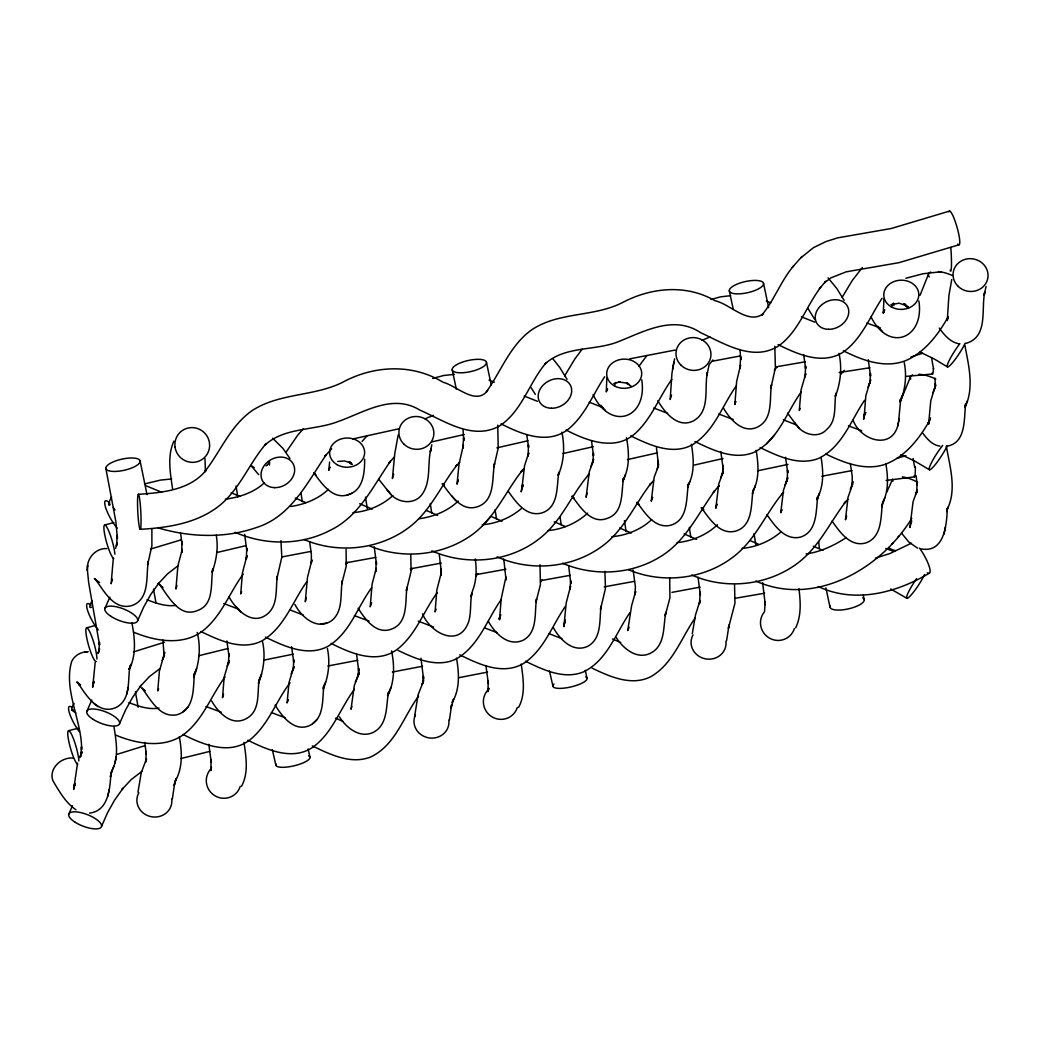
<?xml version="1.0" encoding="UTF-8"?>
<svg xmlns="http://www.w3.org/2000/svg" width="1040" height="1040" viewBox="0 0 1040 1040"><rect width="100%" height="100%" fill="white"/><g stroke="black" fill="none" stroke-linecap="round" stroke-linejoin="round"><path stroke-width="1.5" d="M364.663 459.108C364.637 471.627 363.727 488.943 349.895 494.078M87.347 569.426L88.647 582.517L99.554 645.099L99.45 642.382L98.917 651.963L99.528 648.674L98.813 651.105M87.529 566.345C88.01 556.725 96.967 547.794 106.834 548.639M204.984 458.614L205.426 471.341M329.602 462.007L328.835 470.353L330.018 467.051L328.952 469.001M269.399 465.075L269.646 461.877L267.579 464.672M113.139 768.092C118.794 755.105 116.103 740.506 114.023 727.051M864.266 415.675L865.839 395.694L870.636 379.743L870.012 383.006L870.441 373.49L870.532 376.168L868.27 359.723M898.586 421.798L900.731 398.905L900.107 402.168C905.307 389.636 906.958 375.96 904.228 362.531M80.418 684.723L76.843 681.902L79.69 685.295L78.728 684.073C86.736 696.306 98.813 715.156 115.999 707.512C131.43 699.634 127.387 679.978 130.039 665.86L129.415 669.162C136.461 654.693 134.914 638.183 131.872 622.882M920.946 548.873C944.398 553.436 946.738 524.849 947.31 508.3L946.686 511.576L948.012 507.182M521.937 488.046L524.576 465.621L528.762 452.803L528.138 456.066L528.463 444.795L528.554 447.356L526.786 434.915M89.596 813.111C108.615 810.862 109.85 788.58 110.968 773.63L110.357 776.854L112.099 770.484M137.969 792.155L141.232 772.772L146.484 758.758L145.873 762.021L146.198 751.53L146.302 754.182L144.768 742.443M172.38 798.72L174.837 782.132L174.226 785.408L176.28 778.492L174.941 781.677C183.04 768.105 182.026 751.673 179.335 736.697M414.57 716.677L418.093 694.772L423.475 681.304L422.136 684.476L423.579 679.796L422.968 683.059L423.462 676.169L423.566 679.055L420.979 658.255M449.488 719.745L451.633 704.782L451.009 708.032L453.505 699.283L452.153 702.468C460.122 689.104 459.121 672.919 456.508 658.19M113.321 558.35L111.124 583.752L112.463 579.189M674.596 358.8L671.944 373.321L670.189 399.503L671.125 396.227M692.289 633.62L695.539 614.822L700.102 600.392L699.491 603.668L700.206 592.215L700.31 594.971L698.035 577.2M726.609 640.601L729.014 625.014L728.403 628.264L734.955 603.2L734.552 584.844M658.528 465.79L654.16 477.243L651.248 501.202L652.639 497.38L651.95 498.966M95.186 662.48L92.69 687.245L93.795 681.33L92.651 685.607L94.003 682.396M81.692 751.465L80.756 756.353L81.497 746.785L81.601 749.567C81.978 720.434 63.128 690.014 71.695 661.427C74.581 655.187 81.445 651.625 88.166 651.703M126.906 693.966L128.115 687.505M500.149 616.434L499.525 619.723L501.189 598.845L505.934 576.992L506.038 580.008L503.776 559.026M488.488 688.376L487.877 691.639L488.267 680.953L488.358 683.657L485.979 665.873M672.529 369.265L673.14 366.028M673.231 365.482L673.855 362.206M853.125 420.329C860.769 441.22 893.698 450.879 898.404 422.734M843.414 350.818C863.694 361.075 888.693 370.097 910.364 358.397C926.952 349.258 938.717 333.593 947.856 317.382L947.271 320.606L948.909 295.529L951.756 279.5M930.111 418.86L928.603 424.203L930.761 400.868L935.558 384.943L934.947 388.193L935.337 383.37L935.441 386.334L934.908 378.157M944.086 534.196L944.71 530.881M944.827 530.218L945.425 527.007M897.767 426.062L899.184 418.613M107.887 796.107L109.122 789.62M114.972 763.074L116.207 756.613M398.19 434.928L394.81 453.401L392.405 478.543L393.653 474.253M431.821 444.769L430.391 451.672L431.002 448.409C426.946 463.905 431.795 482.3 421.161 495.599C412.464 505.544 396.058 502.411 388.973 492.128M77.558 763.126L73.658 789.438L74.828 783.302L73.593 788.255L74.932 785.07L74.113 786.344M708.968 365.339L706.81 375.648L707.421 372.411C703.989 388.31 710.593 410.462 694.07 420.537C678.301 429.208 664.963 412.828 657.787 400.699M986.05 286.455L984.152 295.295L984.763 292.032C980.967 309.439 988.546 336.843 966.069 343.356M210.587 770.276L211.406 767.299L210.795 770.562L211.159 759.564L211.25 762.255L208.806 744.289M115.622 548.379L117.091 542.659L116.48 545.922L117.273 535.444L117.39 538.33L115.895 521.859L105.859 468.442M355.368 682.045L358.839 673.868L354.289 685.607L351.026 709.267L351.871 706.446M391.56 650.936C394.654 665.834 394.654 681.629 387.907 695.513L388.531 692.224C385.905 706.004 388.115 724.685 373.399 732.303C359.853 738.816 346.359 727.844 339.404 716.82M80.626 755.417L81.38 753.064M211.666 700.96C218.478 712.998 232.167 727.103 246.909 718.25C260.338 710.736 257.205 693.134 259.064 680.251L258.453 683.488C263.64 670.137 265.694 655.746 262.496 641.511M947.882 317.343L946.933 320.216L948.285 317.018M754.065 488.527L753.012 491.049C759.72 478.491 758.368 463.762 756.132 450.242M291.577 646.75L293.774 662.324L293.683 659.685L293.267 669.695L293.878 666.419L289.003 682.604L287.079 702.923L288.418 699.751M657.189 468.962L658.554 464.048L657.943 467.285L658.242 460.603L658.359 463.424L656.409 447.564M357.5 677.04L358.917 671.931L358.306 675.155L358.605 668.148L358.709 670.956L356.577 654.095M144.183 690.235L145.106 690.794L141.687 687.83C150.683 699.27 159.64 718.536 177.307 714.675C194.675 709.228 193.167 688.805 194.311 674.219L193.7 677.443C199.394 663.143 200.967 647.582 197.21 632.411M928.447 274.313L920.062 295.269M786.344 481.793L787.293 479.57L783.484 490.1L780.754 512.746L781.638 510.64M883.441 500.812L882.479 503.061C888.953 490.958 888.004 476.736 885.846 463.658M592.28 463.333L593.229 461.11L589.329 471.627L586.092 497.263L587.132 493.064M910.39 377.156L900.406 401.18M946.439 446.29C966.394 443.365 963.807 419.12 965.627 404.183L965.003 407.459C974.402 387.712 968.695 365.495 964.808 345.072M624 477.854L623.077 480.038C630.136 467.064 628.966 451.737 626.509 437.697M162.942 640.133L164.086 655.629L164.684 652.418L159.406 671.112L157.742 690.911L158.639 688.805M275.106 705.094C282.191 716.56 294.32 732.459 309.699 725.504C324.662 718.094 322.088 699.621 323.882 685.789L323.271 689.039C328.588 676.208 330.278 662.22 327.392 648.479M722.241 474.279L723.268 471.848L718.796 483.769L715.806 508.274L717.119 504.166L716.222 505.427M226.863 640.991L229.034 656.5L228.93 653.822L228.332 664.326L228.956 661.024L224.159 677.157L222.508 697.697L223.535 694.304M851.708 486.304L852.644 484.107L848.003 497.419L845.455 519.766L846.638 516.204M689.689 481.65L687.778 487.149L688.402 483.873C686.075 498.29 688.519 519.61 671.008 525.161C654.966 529.308 645.138 513.084 636.961 502.281L639.093 504.699L637.429 502.84M818.064 496.34L817.154 498.485C824.031 485.979 823.368 471.224 821.106 457.587M915.46 494.624L917.241 489.619L916.617 492.921L917.15 482.326L917.241 484.978L916.097 475.657M98.202 652.743L99.242 650.234L97.903 653.406M130.026 666.978L129.012 669.409L131.365 663.793M228.436 662.974L229.411 660.595L227.097 666.146M260.234 677.261L259.22 679.718L261.573 674.089M869.336 383.968L870.272 381.719L867.997 387.14M901.056 398.463L900.146 400.647L902.395 395.278M324.233 685.191L323.297 687.427L325.572 682.019M112.788 768.898L110.747 773.656L114.127 765.739M292.5 670.748L293.462 668.447L291.161 673.92M163.566 657.254L164.476 655.07L162.214 660.439M195.286 671.762L194.337 673.998L196.625 668.59M934.297 389.48L935.22 387.27L932.958 392.652M966.004 403.988L965.081 406.185L967.343 400.816M173.862 441.181C167.076 456.118 170.287 473.122 172.562 488.696M79.69 757.666L81.965 752.258L79.963 756.938M241.618 591.812L240.734 593.918L242.437 572.962L246.935 555.633L246.324 558.896L246.766 548.171L246.87 550.823L244.608 534.339M388.856 692.367L387.53 695.526L390.975 687.388M614.458 385.541L615.797 382.382M487.656 691.405L489.268 688.48M688.35 484.835C694.967 472.355 693.615 457.73 691.379 444.314M629.122 627.302L627.77 630.487L631.579 605.826L635.648 591.461L635.037 594.685L635.388 586.664L633.113 569.998M800.176 408.382L799.292 410.501L801.021 390.039L805.753 373.646L805.129 376.922L805.558 365.924L805.649 368.511L803.634 354.523M891.553 306.592L892.892 303.42M795.665 627.861C801.554 615.706 800.514 601.692 798.954 588.679M916.812 491.452L913.055 501.774L909.883 527.449L911.391 522.067M946.673 510.354C957.333 490.373 949.845 467.155 946.387 446.316M176.982 585.442L175.916 589.043L177.905 565.76L182.273 549.367L181.662 552.617L181.987 541.892L182.078 544.505L180.57 533M436.085 609.167L435.11 611.897L436.8 590.278L441.376 572.338L440.765 575.562L441.168 568.62L441.272 571.48L439.296 554.541M521.885 488.345L523.211 485.225L522.067 487.409M565.409 621.244L564.512 623.337L565.188 619.931L563.888 626.665L566.176 603.096L570.57 586.118L569.959 589.394L570.687 580.71L570.791 583.57L568.659 565.734M735.8 401.83L734.903 403.923L735.488 401.18L734.877 404.404L736.645 381.472L740.545 365.092L739.921 368.355L740.688 356.707L740.792 359.528L739.973 349.57M720.889 477.451L723.372 469.664L722.761 472.888L722.943 465.257L723.034 467.974L720.824 451.659M755.404 485.355L752.427 493.61L753.051 490.334C750.867 504.465 753.168 525.174 736.307 530.92C719.823 535.795 709.748 518.778 701.337 507.793L703.469 510.224L701.831 508.443M785.018 484.965L787.761 477.594L787.15 480.883L787.605 470.054L787.696 472.68L785.499 457.262M819.403 493.155L817.128 499.876L817.739 496.613C815.88 510.77 817.505 531.323 800.787 537.043C784.953 541.008 774.878 525.746 766.922 514.748M864.227 415.896L865.878 412.568M306.267 597.753L305.292 601.731L307.45 577.486L311.935 559.923L311.285 563.173L311.389 554.177L309.66 541.996M500.383 615.823L499.005 619.047L500.851 614.757M590.941 466.505L593.58 459.173L592.956 462.436L593.411 453.05L593.502 455.754L591.5 440.739M625.339 474.682L622.947 481.468L623.571 478.192C621.062 492.024 624.091 512.577 607.516 518.271C591.318 524.914 580.229 507.039 572.104 496.184L574.236 498.602L572.286 496.392M850.369 489.489L852.878 481.598L852.267 484.822L852.215 476.125L850.304 463.489M884.78 497.64L881.686 507L882.297 503.763C880.815 517.855 881.907 537.693 865.332 543.088C849.823 546.923 839.826 531.895 832.065 521.105M930.553 417.833L928.096 423.553L929.227 420.927M86.723 711.594L91.793 700.05M68.653 814.437L72.462 805.779M119.626 723.45L125.502 710.099L132.704 697.19L141.115 685.373L139.724 686.946L149.383 676.637L159.887 668.603M101.569 826.293L107.432 812.942L114.634 800.033L123.045 788.229L121.667 789.789L131.313 779.48L141.817 771.446M104.78 608.738L109.876 597.194M137.683 620.594L143.559 607.295L150.787 594.425L159.224 582.634L157.833 584.194L167.531 573.859L178.061 565.734M241.527 786.279C248.82 772.85 246.077 756.795 243.997 742.391M886.834 491.985L892.632 479.141A17.524 6.162 21.2 0 0 892.97 481.078M518.596 707.395C525.824 694.148 523.224 678.314 521.183 664.079M910.728 523.237L911.833 521.027M883.623 311.597L884.663 309.751L883.337 312.897L883.896 299.052M606.541 390.507L607.568 388.687L606.307 391.872L606.814 377.975M564.668 375.843L574.99 358.748L582.192 349.18M842.166 297.284L852.254 280.488L862.355 267.553M670.891 396.331L671.567 395.174M370.877 603.876L371.605 602.667L370.227 606.788L372.06 584.246L376.233 568.373L375.609 571.662L376.376 561.561L376.467 564.33L374.231 546.741M457.548 481.286L458.341 479.986L457.015 484.185L459.004 464.282L463.385 444.977L462.761 448.253L463.645 437.645L463.762 440.544L463.047 429.988M928.876 421.863C918.502 439.66 904.67 457.249 884.65 464.49C864.682 471.029 843.869 462.735 825.916 454.064M882.076 298.272C870.129 316.446 862.004 338.182 844.012 351.559C823.277 365.651 797.979 354.51 778.076 344.578M911.794 518.271C880.958 569.101 814.346 607.373 755.755 581.022M604.656 376.766C592.631 394.849 584.714 416.559 566.995 430.183C546.494 444.743 520.962 433.94 501.085 423.891M864.526 400.335C850.746 420.706 841.984 447.642 818.038 458.64C798.33 465.946 777.764 456.027 760.123 447.564M286.039 452.218L297.778 435.071L303.368 428.831M565.175 606.671C551.759 626.08 543.751 650.689 522.912 663.845C502.242 675.298 478.868 664.235 459.758 654.836M629.746 612.898C615.771 633.204 607.347 660.023 583.856 671.749C564.187 679.991 543.218 669.812 525.512 661.258M780.832 511.485L782.08 509.6M695.383 617.708C681.148 637.78 673.166 663.936 650.663 676.767C631.423 686.361 609.869 676.676 592.137 668.161M306.592 581.971C292.344 601.952 284.245 627.874 261.989 640.848C241.878 651.053 219.388 640.38 200.876 631.527M501.332 599.417C487.058 619.45 479.115 645.502 456.846 658.58C437.645 668.538 415.818 658.931 398.021 650.364M671.827 379.392C659.204 396.955 651.742 418.288 635.531 433.16C615.537 451.672 586.924 440.96 566.046 429.988M736.372 385.788C722.072 405.743 714.181 431.652 692.133 444.925C672.035 455.585 649.246 444.821 630.656 435.864M638.885 366.275L646.971 355.459M801.229 391.924C786.409 412.49 778.154 440.401 753.922 452.361C734.006 460.473 712.907 450.125 694.967 441.558M958.893 244.829L899.028 262.652L846.196 271.83L830.83 277.901L824.642 282.646L825.929 281.19C807.781 300.417 801.281 328.588 779.831 345.046C754.182 362.791 724.607 343.733 700.518 332.618C673.751 314.795 644.501 331.279 618.67 341.562C594.867 351.221 564.967 345.592 545.064 363.935L546.403 362.44C529.061 382.447 522.327 411.073 499.304 426.127C472.316 440.739 444.392 420.706 419.887 410.124C392.574 393.276 364.039 412.412 338.026 421.577C314.067 430.82 284.44 427.011 264.602 445.354L265.928 443.859C248.781 463.84 239.473 490.178 218.14 506.649C195.949 523.549 167.297 527.8 140.192 529.321A17.524 1.495 87 0 1 137.54 502.827A17.524 1.495 87 0 1 140.166 503.321A17.524 1.495 87 0 1 140.192 529.321M793.611 265.876C780.858 280.93 774.306 300.144 761.722 315.276L763.048 313.781C748.371 325.039 729.755 303.888 715.065 300.742C686.036 283.972 651.066 287.43 622.284 302.666C593.762 317.148 559.13 311.688 531.986 329.628C510.146 344.981 501.215 371.098 486.252 392.067L487.63 390.507C476.008 406.055 456.261 385.489 443.118 382.278C411.866 363.22 373.282 365.391 341.822 382.707C313.248 396.5 279.11 393.029 252.07 410.631C230.243 425.906 220.506 451.581 204.594 471.926L205.972 470.379C189.813 490.217 162.149 492.687 138.411 494.325M371.657 587.743C357.24 607.295 349.687 633.594 327.704 646.464C307.333 657.111 284.18 646.217 265.369 637.091M354.38 689.325C340.21 708.357 332.657 732.875 312.806 747.266C292.591 761.02 267.345 749.931 247.897 740.233M290.043 682.747C275.847 701.311 268.398 725.179 249.6 740.09C229.216 755.469 203.034 744.601 182.975 734.435M437.281 592.579C423.54 611.195 415.974 634.829 397.15 649.415C376.909 664.417 350.922 653.432 331.11 643.396M243.204 574.132C229.762 592.345 221.936 614.991 204.113 629.811C184.21 646.321 155.766 641.42 133.757 632.229M418.639 696.046C403.429 716.638 395.499 745.147 370.773 756.951C350.935 764.816 330.109 754.429 312.325 745.901M225.043 676.949C211.562 695.11 203.827 717.756 186.069 732.615C166.218 749.203 137.722 744.302 115.7 735.098M369.72 545.987C401.934 559.351 440.336 556.023 469.404 536.601C493.87 520.481 504.868 492.258 522.535 470.106L521.183 471.64L524.264 468.494M540.54 582.036L542.438 579.553M475.943 575.965L477.789 573.677M709.228 364.533L712.946 359.957M774.319 370.201L777.179 366.782M362.089 441.467L367.12 435.695M345.969 564.421L347.815 562.328M800.683 257.946L813.501 247.637L825.942 241.579L837.733 237.848L891.319 228.488L949.585 211.081M819.325 288.678L820.729 287.092M766.714 443.716L774.423 435.084M411.008 569.985L412.386 568.425M587.639 475.761L588.965 474.266C572.182 493.532 562.783 518.557 543.179 535.548C513.045 561.847 468.039 566.891 431.834 550.849M717.756 487.279L719.069 485.784L713.297 492.362L714.688 490.802C697.879 513.903 685.555 541.736 660.01 556.907C630.981 574.717 593.749 576.628 562.601 563.264M840.892 374.101L844.285 370.331M847.808 499.317L844.298 503.269L845.689 501.709C830.167 522.132 819.169 546.585 798.421 562.601C768.43 585.481 726.232 590.343 691.795 575.016M891.813 544.115L893.152 542.62M897.624 537.563L899.002 536.016M792.207 267.462L801.97 256.49M331.604 448.773L324.688 456.547L326.079 454.974C307.164 482.703 290.927 516.919 256.165 527.618C224.692 538.603 189.826 537.264 158.132 527.904M482.625 525.59L490.451 516.841M394.342 457.028L389.064 462.865L390.455 461.279C372.996 486.122 359.32 516.204 330.525 530.153C301.145 545.649 265.213 545.532 235.027 532.272M653.64 480.532L649.532 485.004L650.91 483.444C635.102 503.906 624.689 528.879 603.746 545.025C573.781 568.1 531.479 572.247 497.133 556.855M459.771 462.176L455.754 466.44L457.119 464.906C441.168 485.16 430.976 510.172 410.254 526.461C380.536 549.653 338.39 554.346 303.927 539.474M783.666 492.362L781.56 494.442L782.899 492.934C766.415 512.551 756.548 537.42 736.619 554.216C707.031 579.111 663.741 584.662 628.329 569.66M651.69 519.61C640.952 529.685 626.431 535.47 611.832 536.705M717.457 524.745C706.563 535.041 692.003 541.177 677.131 542.581M312.507 723.749L317.226 719.316M183.027 711.802L187.902 707.278M458.211 501.046C447.759 511.186 433.576 516.698 419.328 518.713M328.458 489.333C318.201 499.031 304.538 504.517 290.693 506.48M392.886 495.599C381.979 505.505 367.614 511.498 352.95 512.642M264.147 482.989C253.617 492.752 239.33 497.263 225.355 499.213M587.639 513.162C576.888 523.029 562.783 529.295 548.249 530.556M781.378 531.57C770.484 541.086 756.483 547.105 742.079 548.405M521.3 508.651C510.367 517.946 496.561 523.536 482.274 524.797M266.019 465.842L267.098 465.101M846.391 537.498C834.223 545.506 820.638 551.889 806.117 553.982M911.352 543.205L890.045 553.501L875.381 558.142M929.032 573.326C896.207 592.943 854.451 603.772 818.324 586.547M424.996 418.821L433.433 415.311M702 340.314L710.047 336.96M313.846 472.901L315.887 475.228L313.755 472.81C321.932 483.782 333.242 500.76 349.245 494.325M613.834 383.539L620.009 381.823L618.618 382.044L625.391 382.863L628.563 384.319L626.561 382.837L631.371 386.386M346.983 495.196L352.144 493.194M890.929 304.629L899.119 303.199L905.684 305.409L908.492 307.476L903.643 303.914L905.684 305.409M294.827 604.357C301.691 617.474 317.564 631.241 332.293 620.165C343.538 610.272 339.963 593.931 342.329 580.723L341.705 583.999L346.242 566.189L346.099 549.393M164.463 642.239L133.445 651.924M144.612 745.758L117.494 754.221M180.635 540.007L150.605 549.042M144.482 483.938L160.537 480.077L171.717 478.985M922.597 353.288L910.884 357.006M905.84 278.252L923.065 273.754L941.278 271.726M896.727 458.458L905.918 455.65M464.204 434.525L431.964 441.857M227.877 648.544L198.822 655.707M209.82 751.387L180.765 758.563M593.463 446.641L562.991 453.531M710.996 299.507L720.148 296.933L730.639 295.646M787.982 464.412L757.679 470.782M86.71 627.822L94.952 625.573M245.518 545.753L216.684 552.578M657.566 452.816L627.393 459.589M432.679 378.443L443.924 375.44L454.415 374.374M104.78 524.966L113.828 522.561M527.904 440.765L496.886 447.85M398.606 428.87L352.807 438.945M722.956 458.536L694.291 465.075M68.653 730.665L77.753 728.312M634.556 581.321L604.227 586.859M441.35 563.069L410.267 568.867M422.539 666.263L392.366 672.035M886.08 480.441L914.485 476.853M357.786 660.27L327.847 666.016M293.228 654.173L264.459 660.023M375.739 557.414L346.099 562.809M570.323 575.289L540.8 580.645M675.155 350.051L629.499 358.891M487.565 672.087L459.134 677.638M739.83 356.031L712.426 361.205M805.233 361.803L775.892 366.873M310.856 551.408L282.282 556.881M764.595 593.216L734.838 598.351M700.167 587.106L671.944 592.371M852.033 470.574L821.899 476.242M505.895 569.218L476.398 574.587M869.96 367.744L839.098 372.515M337.805 461.461L344.461 460.928L351.065 463.138L349.154 462.176L351.91 464.217L349.661 462.046L351.806 464.503L349.401 461.643M320.554 624.104L323.336 623.623M323.817 623.506L326.599 623.025M158.99 708.084C148.694 709.904 138.437 706.225 128.921 702.637M175.695 605.397C165.828 606.749 156.078 603.174 146.965 599.768M906.633 376.337L932.555 374.01M84.708 652.054L85.553 651.963M86.489 651.833L87.334 651.742M939.913 446.108C932.334 445.224 927.199 438.906 922.818 433.29M959.413 343.889C950.495 342.459 944.268 335.036 939.289 328.081M369.083 621.114L354.419 615.654M285.428 717.86L271.427 712.569M221.234 712.205L205.946 706.511M880.399 327.964L866.853 323.024M733.161 419.471L718.705 413.998M667.524 413.296L653.731 407.979M238.94 609.323L223.756 603.538M433.641 627.081L418.236 621.127M861.744 430.768L848.445 425.867M497.432 632.788L485.147 628.095M561.964 638.716L548.756 633.555M796.679 425.035L783.315 419.796M537.485 401.297L524.147 396.058M602.095 407.238L589.16 402.155M814.801 322.153L801.411 316.849M303.199 615.004L289.887 609.869M161.655 492.245L145.73 485.654M885.755 548.483L893.256 551.265M766.324 301.054L770.731 302.796M489.021 380.081L494.325 382.226M372.216 509.119L359.684 503.776M620.711 642.538L612.482 638.989M98.852 582.101L99.658 582.452M239.733 496.366L231.218 492.752M565.383 526.578L554.268 521.742M426.166 510.406L437.684 515.372M295.256 498.082L305.643 502.554M822.926 550.381L813.28 546.195M619.619 527.995L631.28 533.039M490.88 516.36L501.982 521.196M335.556 718.185L342.836 721.344M684.099 533.91L696.579 539.344M900.952 454.558L914.836 461.136L929.474 469.781M750.009 540.514L758.329 544.18M162.123 587.275L162.955 587.652L159.406 584.467C168.532 596.037 179.14 618.384 197.483 610.532C214.669 604.526 210.353 583.18 212.784 568.997L212.16 572.26C216.32 560.365 218.53 547.742 216.229 535.158M917.579 548.119L908.882 542.1L901.524 533.104M254.267 467.623L250.991 465.595L258.687 474.643M920.062 352.066L934.206 358.969L947.531 366.925M890.734 588.991L906.893 598.338M98.306 581.737L94.367 578.487L97.149 581.308L95.004 578.877C104.065 590.59 113.555 610.662 131.755 605.618C150.033 599.261 145.938 576.615 148.213 561.574L147.589 564.824L151.892 545.74L151.879 529.165M72.124 710.333L75.868 712.946M701.428 507.962L703.729 509.574L701.909 508.222M871.104 317.044C888.849 353.028 924.807 338.351 918.866 300.924M797.277 426.036C804.05 435.071 818.948 438.594 826.982 429.169C837.252 420.277 833.833 405.171 835.926 393.185L835.315 396.422C840.671 382.72 842.192 367.874 838.994 353.34M593.112 394.667C610.558 431.314 647.595 418.834 641.784 379.847M229.086 596.986C235.95 609.466 251.316 625.508 266.188 614.952C278.59 605.969 275.431 589.303 277.329 576.082L276.718 579.319L281.827 557.063L280.93 540.644M444.158 485.134L442.195 483.886M272.649 438.243L282.88 448.318L289.926 458.471M75.959 809.77C66.248 803.205 60.125 792.792 54.21 782.938A17.524 14.456 -30 0 1 55.367 766.207A17.524 14.456 -30 0 1 72.813 758.017M96.161 705.211L98.098 706.667M93.431 703.196L95.303 704.6M442.442 484.016C450.905 494.962 461.344 512.395 477.763 506.662C495.443 500.422 491.803 478.153 494.533 463.567L493.909 466.843L498.212 448.058L497.744 425.178M828.061 277.888L836.706 288.366L844.155 300.443M904.917 304.291L908.544 308.412L906.36 305.929M627.835 383.214L629.278 384.852M238.927 609.869L241.124 612.365M877.851 326.339L879.97 328.744M880.36 329.16L882.544 331.63M787.54 413.153L796.523 425.139M600.769 405.275L602.888 407.68M603.278 408.083L605.449 410.553M553.033 358.969L559.624 367.289L567.073 379.366M451.646 495.859L456.014 500.799M378.729 479.206L388.687 491.79M235.911 606.476L238.017 608.868M386.568 489.385L391.144 494.598M794.417 422.747L799.461 428.519M508.248 491.283C516.113 502.333 526.435 517.4 542.217 512.85C558.987 507.026 556.517 486.395 558.831 472.173L558.207 475.436C564.057 461.786 564.902 446.732 561.886 432.185M904.644 303.693L906.308 305.89M616.161 637.416C623.233 648.817 637.624 660.504 651.378 652.756C665.587 644.67 663.091 626.132 665.821 612.391L665.197 615.667L669.929 597.805L669.682 577.928M358.072 608.244C365.17 619.177 375.869 634.66 391.092 629.265C408.434 623.272 405.002 601.783 406.952 587.405L406.341 590.655L411.073 571.545L410.774 554.658M553.436 627.861C560.157 639.704 573.04 653.172 587.847 646.269C602.069 638.261 599.196 619.931 601.081 606.203L600.47 609.44L605.488 588.354L604.89 571.324M488.345 621.374C495.196 633.594 508.326 647.192 523.523 640.068C537.927 631.709 534.287 612.898 536.536 598.975L535.925 602.225L540.41 584.766L540.007 564.707M422.539 613.821C430.222 633.061 459.55 648.739 468.754 621.374C471.926 610.467 469.17 598.598 473.551 588.003C476.619 578.656 476.567 568.646 475.306 558.974M723.554 408.2C730.34 420.03 743.821 434.824 758.68 426.452C773.357 418.015 769.223 398.671 771.537 384.631L770.926 387.881L775.372 367.887L774.826 346.268M807.976 308.438L814.944 319.748M530.881 387.361L535.353 394.355M585.234 670.28L587.093 678.353M552.929 686.166L549.458 670.826M308.1 748.956L310.011 757.276M275.847 765.076L272.363 749.697M863.187 594.919L864.214 599.612M763.542 283.413A17.524 5.681 -12.6 0 1 738.686 293.865A17.524 5.681 -12.6 0 1 737.048 284.154A17.524 5.681 -12.6 0 1 763.542 283.413L768.664 307.723M829.972 607.074L825.929 587.86M729.3 290.875L733.122 308.659M486.46 362.336A17.524 5.681 -12.6 0 1 461.604 372.788A17.524 5.681 -12.6 0 1 459.966 363.064A17.524 5.681 -12.6 0 1 486.46 362.336L491.283 385.19M452.218 369.798L456.339 389.181M140.101 460.98A17.524 5.681 -12.6 0 1 115.245 471.432A17.524 5.681 -12.6 0 1 113.607 461.721A17.524 5.681 -12.6 0 1 140.101 460.98L147.004 494.611M138.164 707.239L135.382 691.821M931.515 357.604L933.582 369.031M155.974 602.888L153.491 589.082M913.055 458.471L914.667 467.142M237.809 497.042L236.028 486.018M496.561 519.181L495.066 509.756M302.367 501.761L300.989 493.09M755.755 544.453L754.026 533.533M561.301 525.044L559.962 516.646M367.315 508.729L365.495 497.12M626.171 531.726L624.442 520.611M762.619 582.621L765.284 604.643L765.18 601.796L764.53 611.702A17.524 17.212 45.2 0 0 769.47 638.144A17.524 17.212 45.2 0 0 794.43 628.472M690.82 537.147L689.299 527.358M430.261 503.555L431.73 512.85M893.568 303.108L893.88 305.591M818.675 541.567L819.351 547.755M948.922 211.757A17.524 2.886 74.1 0 1 957.294 228.15A17.524 2.886 74.1 0 1 957.775 244.036M110.201 504.712A17.524 2.613 -56.9 0 1 111.566 496.925M950.807 247.494A17.524 1.495 87 0 1 951.444 265.798A17.524 1.495 87 0 1 950.118 270.27M117.208 528.112A17.524 4.108 60.9 0 1 105.469 507.013A17.524 4.108 60.9 0 1 109.837 503.217M113.347 507.494A17.524 4.108 60.9 0 1 115.037 509.964M929.227 276.939A17.524 6.214 17.8 0 1 930.826 272.038M938.47 271.57A17.524 6.214 17.8 0 1 952.38 275.509M113.763 558.623A17.524 2.886 74.1 0 1 105.053 536.185A17.524 2.886 74.1 0 1 107.185 527.735A17.524 2.886 74.1 0 1 114.894 554.177M965.185 343.148A17.524 2.613 -56.9 0 1 952.393 362.895A17.524 2.613 -56.9 0 1 947.934 363.363A17.524 2.613 -56.9 0 1 959.855 343.694M91.533 607.126A17.524 2.925 -53.8 0 1 92.17 600.639M933.387 368.225A17.524 1.495 87 0 1 932.061 373.113M98.267 629.928A17.524 4.108 60.9 0 1 87.412 609.882A17.524 4.108 60.9 0 1 90.935 605.267M910.741 379.054A17.524 6.214 17.8 0 1 912.756 374.894M918.879 374.283A17.524 6.214 17.8 0 1 935.805 379.067M96.304 661.492A17.524 2.886 74.1 0 1 87.23 640.12A17.524 2.886 74.1 0 1 89.44 631.189A17.524 2.886 74.1 0 1 96.915 659.009M947.115 445.991A17.524 2.613 -56.9 0 1 934.05 466.063A17.524 2.613 -56.9 0 1 930.124 465.569A17.524 2.613 -56.9 0 1 942.669 445.432M73.463 709.982A17.524 2.925 -53.8 0 1 74.1 703.495M915.343 466.583A17.524 1.495 87 0 1 913.991 475.969M79.313 731.653A17.524 4.108 60.9 0 1 69.355 712.764A17.524 4.108 60.9 0 1 72.098 707.447M902.486 476.866A17.524 6.162 21.2 0 1 917.605 482.313M77.649 764.322A17.524 2.886 74.1 0 1 68.809 741.364A17.524 2.886 74.1 0 1 71.396 734.058A17.524 2.886 74.1 0 1 78.832 760.942M919.399 548.067A17.524 4.108 60.9 0 1 929.149 566.306A17.524 4.108 60.9 0 1 927.329 572.78M924.547 574.548A17.524 2.613 -56.9 0 1 907.66 598.169A17.524 2.613 -56.9 0 1 916.565 578.669M171.743 798.993A17.524 16.367 10 0 1 151.281 816.712A17.524 16.367 10 0 1 138.866 792.727M240.253 786.305A17.524 17.212 45.2 0 1 215.293 795.99A17.524 17.212 45.2 0 1 210.431 769.405M308.568 755.82A17.524 4.771 -13.2 0 1 295.165 765.544A17.524 4.771 -13.2 0 1 276.029 764.075M448.825 720.07A17.524 16.367 10 0 1 428.961 737.893A17.524 16.367 10 0 1 415.441 714.805M517.348 707.382A17.524 17.212 45.2 0 1 492.388 717.067A17.524 17.212 45.2 0 1 487.513 690.482M585.65 676.897A17.524 4.771 -13.2 0 1 570.518 687.037A17.524 4.771 -13.2 0 1 553.982 684.021M725.907 641.147A17.524 16.367 10 0 1 705.458 658.866A17.524 16.367 10 0 1 693.03 634.894M862.693 597.818A17.524 5.681 -12.6 0 1 849.537 608.608A17.524 5.681 -12.6 0 1 830.128 605.904M895.375 550.602A17.524 14.612 -1.3 0 1 889.07 547.95M87.568 565.513L87.308 570.154L87.568 565.513M471.692 593.45L471.081 596.7L471.809 593.476M522.548 484.848L521.248 491.66L522.548 484.848M884.013 309.712L883.402 312.923L884.013 309.712M864.877 412.49L863.59 419.224L864.877 412.49M110.877 616.304A17.524 6.162 21.2 0 0 137.527 621.127A17.524 6.162 21.2 0 0 115.31 606.58A17.524 6.162 21.2 0 0 110.877 616.304M92.807 719.147A17.524 6.162 21.2 0 0 119.457 723.97A17.524 6.162 21.2 0 0 97.24 709.423A17.524 6.162 21.2 0 0 92.807 719.147M74.75 821.99A17.524 6.162 21.2 0 0 101.4 826.826A17.524 6.162 21.2 0 0 79.183 812.279A17.524 6.162 21.2 0 0 74.75 821.99M175.058 447.135A17.524 17.212 45.2 0 0 202.982 458.835A17.524 17.212 45.2 0 0 198.718 428.974A17.524 17.212 45.2 0 0 175.058 447.135M274.599 487.643A17.524 14.456 -30 0 0 293.748 465.101A17.524 14.456 -30 0 0 265.174 464.36A17.524 14.456 -30 0 0 274.599 487.643M337.337 464.828A17.524 14.612 -1.3 0 0 364.598 453.505A17.524 14.612 -1.3 0 0 339.404 439.569A17.524 14.612 -1.3 0 0 337.337 464.828M403.845 444.067A17.524 16.367 10 0 0 433.212 437.736A17.524 16.367 10 0 0 412.087 416.91A17.524 16.367 10 0 0 403.845 444.067M551.421 408.252A17.524 13.91 -28.5 0 0 570.882 386.269A17.524 13.91 -28.5 0 0 542.477 385.827A17.524 13.91 -28.5 0 0 551.421 408.252M614.419 385.905A17.524 14.612 -1.3 0 0 641.68 374.582A17.524 14.612 -1.3 0 0 616.486 360.659A17.524 14.612 -1.3 0 0 614.419 385.905M680.927 365.144A17.524 16.367 10 0 0 710.294 358.826A17.524 16.367 10 0 0 689.182 338A17.524 16.367 10 0 0 680.927 365.144M828.503 329.329A17.524 13.91 -28.5 0 0 847.964 307.346A17.524 13.91 -28.5 0 0 819.559 306.904A17.524 13.91 -28.5 0 0 828.503 329.329M891.514 306.995A17.524 14.612 -1.3 0 0 918.762 295.672A17.524 14.612 -1.3 0 0 893.568 281.736A17.524 14.612 -1.3 0 0 891.514 306.995M958.009 286.234A17.524 16.367 10 0 0 987.389 279.903A17.524 16.367 10 0 0 966.264 259.077A17.524 16.367 10 0 0 958.009 286.234"/></g></svg>
